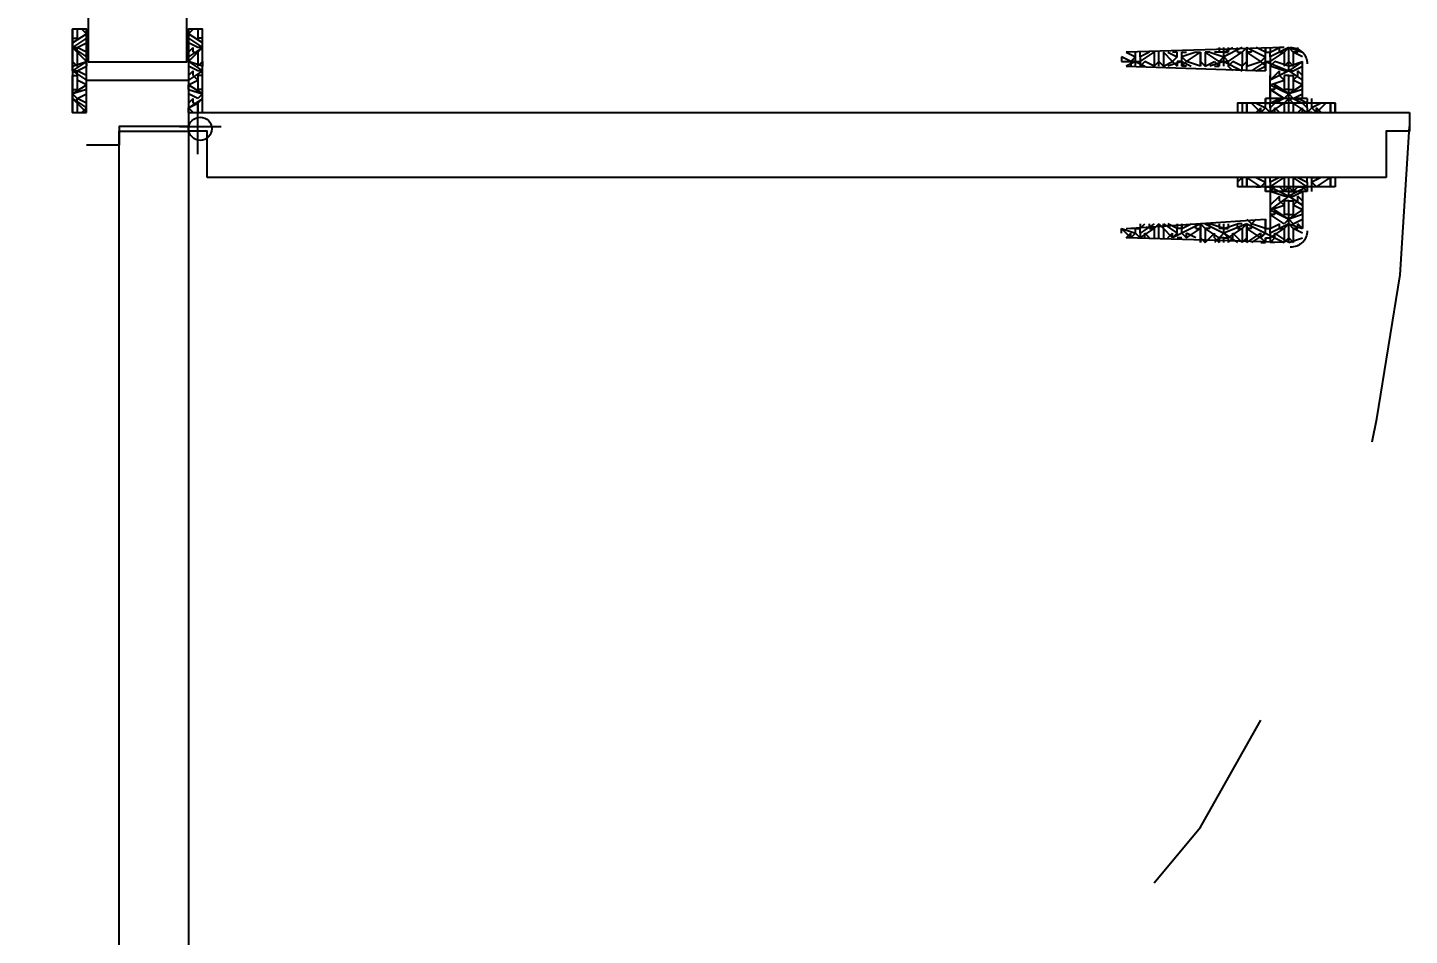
# Model space of a CAD drawing. Header units: centimetres. Extents: x -136 to 1955, y -1012 to 1233.
# Drawn here: x 1578.3 to 1662.3, y 433.7 to 488.8 of the extents above; entities that cross this region are included whole.
import ezdxf

# ---------------------------------------------------------------- set-up
doc = ezdxf.new("R2010")
doc.units = ezdxf.units.CM
for name, color, linetype in [('IC_DUVAR_60', 30, 'Continuous'), ('IC_KAPILAR', 7, 'Continuous'), ('OZEL_PANEL_OLCU_CM', 3, 'Continuous')]:
    doc.layers.add(name, color=color, linetype=linetype)
doc.styles.get("Standard").update_dxf_attribs({"font": 'Arial.ttf'})
doc.dimstyles.new('ISO-25', dxfattribs={"dimtxt": 2.5, "dimasz": 2.5, "dimexe": 1.25, "dimexo": 0.625, "dimtad": 1, "dimtxsty": 'Standard', "dimcen": 2.5, "dimadec": 0, "dimazin": 0, "dimtfac": 1, "dimtmove": 0, "dimatfit": 3, "dimfxl": 1, "dimarcsym": 0})

# ---------------------------------------------------------------- blocks, each defined once
blk = doc.blocks.new('kaynak-ic-kapi')
at = {"color": 133, "linetype": 'Continuous', "lineweight": 25, "true_color": 0x6ec1dd}
for p, q in [((54328.39, 7919.031), (54328.39, 7993.181)), ((54324.442, 7991.771), (54324.442, 7920.159)), ((54324.442, 7988.67), (54323.879, 7988.67)), ((54323.879, 7988.67), (54323.879, 7982.749)), ((54324.442, 7988.67), (54323.879, 7988.67)), ((54324.442, 7988.67), (54324.442, 7988.67)), ((54324.442, 7988.67), (54324.442, 7988.67)), ((54328.953, 7988.67), (54328.39, 7988.67)), ((54323.879, 7988.388), (54324.442, 7988.388)), ((54324.442, 7988.388), (54323.879, 7988.388)), ((54323.879, 7987.542), (54324.442, 7988.388)), ((54323.879, 7987.824), (54323.879, 7987.542)), ((54324.442, 7987.824), (54324.16, 7987.26)), ((54324.442, 7988.388), (54324.442, 7988.388)), ((54328.39, 7988.388), (54328.953, 7988.388)), ((54328.953, 7988.388), (54328.39, 7988.388)), ((54328.39, 7987.542), (54328.953, 7988.106)), ((54328.39, 7987.824), (54328.672, 7987.542)), ((54323.597, 7987.26), (54323.879, 7987.26)), ((54323.879, 7986.696), (54323.597, 7986.978)), ((54323.879, 7986.978), (54323.597, 7986.978)), ((54323.597, 7986.978), (54323.597, 7986.978)), ((54323.597, 7986.978), (54323.597, 7984.441)), ((54324.16, 7987.26), (54323.879, 7987.542)), ((54323.879, 7987.542), (54323.879, 7987.542)), ((54323.879, 7987.26), (54323.879, 7987.26)), ((54323.879, 7987.26), (54324.442, 7987.26)), ((54323.879, 7987.26), (54323.879, 7986.978)), ((54323.879, 7987.26), (54323.879, 7987.26)), ((54323.879, 7987.26), (54323.879, 7986.978)), ((54323.879, 7987.26), (54323.879, 7987.26)), ((54324.16, 7986.978), (54323.879, 7986.978)), ((54323.879, 7986.978), (54324.442, 7986.133)), ((54323.879, 7986.978), (54323.879, 7986.978)), ((54324.16, 7987.26), (54324.442, 7987.26)), ((54324.442, 7986.415), (54324.16, 7986.978)), ((54324.16, 7986.978), (54324.442, 7986.978)), ((54324.442, 7987.26), (54324.442, 7987.542)), ((54324.442, 7987.26), (54324.442, 7987.26)), ((54324.442, 7987.26), (54324.442, 7987.26)), ((54324.442, 7986.978), (54324.442, 7986.978)), ((54324.442, 7986.978), (54324.442, 7986.978)), ((54324.442, 7986.978), (54324.442, 7986.978)), ((54328.672, 7987.26), (54328.39, 7987.542)), ((54328.672, 7987.26), (54328.39, 7987.542)), ((54328.39, 7987.542), (54328.672, 7987.542)), ((54328.39, 7987.26), (54328.39, 7987.26)), ((54328.39, 7987.26), (54328.39, 7987.26)), ((54328.39, 7987.26), (54328.39, 7986.978)), ((54328.672, 7986.978), (54328.39, 7986.978)), ((54328.39, 7986.978), (54328.953, 7986.133)), ((54328.672, 7987.26), (54328.953, 7987.26)), ((54328.672, 7987.26), (54328.953, 7987.26)), ((54328.953, 7986.696), (54328.672, 7986.978)), ((54328.672, 7986.978), (54328.953, 7986.978)), ((54328.953, 7987.26), (54329.235, 7987.26)), ((54328.953, 7987.26), (54328.953, 7987.26)), ((54328.953, 7987.26), (54328.953, 7986.978)), ((54328.953, 7987.26), (54328.953, 7987.26)), ((54328.953, 7986.978), (54328.953, 7986.978)), ((54329.235, 7986.978), (54328.953, 7986.978)), ((54328.953, 7986.978), (54329.235, 7986.415)), ((54328.953, 7986.978), (54328.953, 7986.978)), ((54329.235, 7986.978), (54329.235, 7984.441)), ((54320.495, 7985.851), (54320.777, 7986.696)), ((54320.777, 7985.851), (54320.495, 7986.133)), ((54321.341, 7986.133), (54320.495, 7986.133)), ((54321.059, 7986.696), (54321.341, 7986.133)), ((54321.623, 7985.851), (54321.341, 7986.696)), ((54321.341, 7986.696), (54321.623, 7986.415)), ((54323.597, 7986.696), (54321.341, 7986.696)), ((54321.341, 7986.415), (54321.341, 7986.133)), ((54321.341, 7986.415), (54321.623, 7986.415)), ((54321.623, 7985.851), (54321.341, 7986.133)), ((54321.623, 7986.133), (54321.905, 7986.696)), ((54321.905, 7985.851), (54321.623, 7986.133)), ((54322.187, 7986.696), (54321.905, 7985.851)), ((54321.905, 7985.851), (54322.469, 7986.696)), ((54322.187, 7986.696), (54322.187, 7986.696)), ((54322.187, 7986.696), (54322.469, 7986.696)), ((54322.187, 7985.851), (54322.187, 7986.133)), ((54323.033, 7986.133), (54322.187, 7986.133)), ((54322.469, 7986.696), (54322.751, 7986.133)), ((54323.033, 7986.415), (54322.751, 7986.133)), ((54323.033, 7986.696), (54323.315, 7986.415)), ((54323.033, 7986.415), (54323.315, 7986.415)), ((54323.033, 7985.851), (54323.033, 7986.133)), ((54323.315, 7986.133), (54323.597, 7986.696)), ((54323.315, 7985.851), (54323.315, 7986.133)), ((54323.879, 7985.851), (54323.597, 7986.133)), ((54323.879, 7986.133), (54323.597, 7986.133)), ((54323.879, 7986.696), (54323.879, 7986.696)), ((54323.879, 7986.415), (54323.879, 7986.696)), ((54324.442, 7986.133), (54323.879, 7986.133)), ((54324.442, 7986.133), (54324.442, 7986.133)), ((54328.39, 7986.696), (54328.672, 7986.696)), ((54328.39, 7986.415), (54328.672, 7986.696)), ((54328.953, 7986.133), (54328.39, 7986.133)), ((54328.953, 7986.415), (54328.953, 7986.133)), ((54328.953, 7986.415), (54329.235, 7986.415)), ((54329.235, 7985.851), (54328.953, 7986.133)), ((54328.953, 7986.133), (54328.953, 7986.133)), ((54328.953, 7986.133), (54328.953, 7986.133)), ((54329.235, 7986.133), (54329.517, 7986.696)), ((54329.235, 7986.696), (54331.491, 7986.696)), ((54329.235, 7986.415), (54329.235, 7986.415)), ((54329.517, 7985.851), (54329.235, 7986.133)), ((54329.799, 7986.696), (54329.517, 7985.851)), ((54329.517, 7985.851), (54330.081, 7986.696)), ((54329.799, 7986.696), (54329.799, 7986.696)), ((54329.799, 7986.696), (54330.081, 7986.696)), ((54329.799, 7985.851), (54329.799, 7986.133)), ((54330.645, 7986.133), (54329.799, 7986.133)), ((54330.081, 7986.696), (54330.363, 7986.133)), ((54330.645, 7986.415), (54330.363, 7986.133)), ((54330.645, 7986.696), (54330.927, 7986.415)), ((54330.645, 7986.415), (54330.927, 7986.415)), ((54330.645, 7985.851), (54330.645, 7986.133)), ((54330.927, 7986.133), (54331.209, 7986.696)), ((54330.927, 7985.851), (54330.927, 7986.133)), ((54331.209, 7985.851), (54331.491, 7986.696)), ((54331.491, 7985.851), (54331.209, 7986.133)), ((54332.055, 7986.133), (54331.209, 7986.133)), ((54331.491, 7986.696), (54331.491, 7986.696)), ((54331.491, 7986.696), (54331.491, 7986.696)), ((54331.773, 7986.696), (54332.055, 7986.133)), ((54332.337, 7985.851), (54332.055, 7986.696)), ((54332.055, 7986.415), (54332.055, 7986.133)), ((54332.055, 7986.415), (54332.337, 7986.415)), ((54332.337, 7985.851), (54332.055, 7986.133)), ((54320.495, 7985.851), (54320.495, 7985.851)), ((54320.495, 7985.851), (54320.495, 7985.851)), ((54320.777, 7985.851), (54320.495, 7985.569)), ((54320.495, 7985.851), (54321.059, 7985.005)), ((54321.341, 7985.569), (54320.495, 7985.569)), ((54320.495, 7985.569), (54320.777, 7975.983)), ((54320.777, 7984.723), (54321.341, 7985.569)), ((54321.623, 7985.851), (54321.059, 7984.723)), ((54321.623, 7985.851), (54321.341, 7985.569)), ((54321.341, 7985.287), (54321.341, 7985.569)), ((54321.341, 7985.287), (54321.623, 7985.287)), ((54321.341, 7984.723), (54321.623, 7985.287)), ((54321.905, 7985.851), (54321.623, 7985.569)), ((54321.623, 7985.569), (54322.187, 7984.723)), ((54322.469, 7984.723), (54321.905, 7985.851)), ((54321.905, 7985.851), (54321.905, 7985.851)), ((54321.905, 7985.851), (54321.905, 7985.851)), ((54321.905, 7985.851), (54322.469, 7985.005)), ((54322.187, 7985.851), (54322.187, 7985.569)), ((54323.033, 7985.569), (54322.187, 7985.569)), ((54322.469, 7984.723), (54322.751, 7985.569)), ((54323.033, 7985.287), (54322.751, 7985.569)), ((54322.751, 7984.723), (54323.315, 7985.287)), ((54323.033, 7985.851), (54323.033, 7985.569)), ((54323.033, 7985.287), (54323.315, 7985.287)), ((54323.315, 7985.851), (54323.597, 7985.851)), ((54323.315, 7985.851), (54323.597, 7985.851)), ((54323.315, 7985.851), (54323.315, 7985.569)), ((54323.315, 7985.851), (54323.597, 7985.851)), ((54323.315, 7985.569), (54323.597, 7984.723)), ((54323.597, 7985.851), (54323.879, 7985.851)), ((54323.879, 7985.851), (54323.597, 7985.569)), ((54323.597, 7985.851), (54323.597, 7985.569)), ((54323.879, 7985.569), (54323.597, 7985.569)), ((54323.597, 7985.569), (54323.879, 7985.287)), ((54323.879, 7985.851), (54324.442, 7985.851)), ((54324.442, 7985.569), (54323.879, 7985.569)), ((54323.879, 7984.723), (54324.442, 7985.569)), ((54323.879, 7985.287), (54323.879, 7985.005)), ((54324.442, 7985.287), (54324.16, 7984.723)), ((54324.442, 7985.569), (54324.442, 7985.569)), ((54328.39, 7985.851), (54328.953, 7985.851)), ((54328.953, 7985.569), (54328.39, 7985.569)), ((54328.39, 7984.723), (54328.953, 7985.569)), ((54328.39, 7985.287), (54328.672, 7985.005)), ((54328.953, 7985.851), (54329.235, 7985.851)), ((54329.235, 7985.851), (54328.953, 7985.569)), ((54329.235, 7985.569), (54328.953, 7985.005)), ((54328.953, 7985.287), (54328.953, 7985.569)), ((54328.953, 7985.569), (54328.953, 7985.569)), ((54328.953, 7985.569), (54328.953, 7985.569)), ((54328.953, 7985.287), (54329.235, 7985.287)), ((54328.953, 7984.723), (54329.235, 7985.287)), ((54329.235, 7985.851), (54330.645, 7985.851)), ((54329.235, 7985.851), (54329.235, 7985.569)), ((54329.235, 7985.851), (54329.235, 7985.851)), ((54329.517, 7985.851), (54329.235, 7985.569)), ((54329.235, 7985.569), (54329.799, 7984.723)), ((54329.235, 7985.287), (54329.235, 7985.287)), ((54329.235, 7985.287), (54329.235, 7985.287)), ((54330.081, 7984.723), (54329.517, 7985.851)), ((54329.517, 7985.851), (54329.517, 7985.851)), ((54329.517, 7985.851), (54329.517, 7985.851)), ((54329.517, 7985.851), (54330.081, 7985.005)), ((54329.799, 7985.851), (54329.799, 7985.569)), ((54330.645, 7985.569), (54329.799, 7985.569)), ((54330.081, 7984.723), (54330.363, 7985.569)), ((54330.645, 7985.287), (54330.363, 7985.569)), ((54330.363, 7984.723), (54330.927, 7985.287)), ((54330.645, 7985.851), (54330.645, 7985.569)), ((54330.645, 7985.287), (54330.927, 7985.287)), ((54330.927, 7985.851), (54332.337, 7985.851)), ((54330.927, 7985.851), (54331.209, 7985.851)), ((54330.927, 7985.851), (54330.927, 7985.569)), ((54330.927, 7985.851), (54331.209, 7985.851)), ((54330.927, 7985.569), (54331.209, 7984.723)), ((54331.491, 7985.851), (54331.209, 7985.569)), ((54331.209, 7985.851), (54331.491, 7985.005)), ((54332.055, 7985.569), (54331.209, 7985.569)), ((54331.491, 7984.723), (54332.055, 7985.569)), ((54332.337, 7985.851), (54331.773, 7984.723)), ((54332.337, 7985.851), (54332.055, 7985.569)), ((54332.055, 7985.287), (54332.055, 7985.569)), ((54332.337, 7985.569), (54332.055, 7975.983)), ((54332.055, 7985.287), (54332.337, 7985.287)), ((54332.055, 7984.723), (54332.337, 7985.287)), ((54332.337, 7985.569), (54332.337, 7985.569)), ((54332.337, 7985.569), (54332.337, 7985.287)), ((54320.777, 7985.005), (54320.495, 7984.723)), ((54320.495, 7985.005), (54320.495, 7984.723)), ((54320.777, 7984.723), (54320.495, 7984.723)), ((54320.495, 7984.441), (54320.777, 7984.441)), ((54321.059, 7984.441), (54320.495, 7983.595)), ((54320.777, 7984.159), (54320.495, 7984.441)), ((54320.777, 7984.441), (54320.495, 7984.441)), ((54320.495, 7984.159), (54320.495, 7984.441)), ((54320.777, 7985.005), (54321.059, 7985.005)), ((54320.777, 7984.441), (54320.777, 7984.723)), ((54321.059, 7984.723), (54320.777, 7984.723)), ((54320.777, 7984.441), (54320.777, 7984.441)), ((54321.059, 7984.441), (54320.777, 7984.159)), ((54321.059, 7984.723), (54321.341, 7984.723)), ((54321.059, 7984.441), (54321.905, 7984.441)), ((54321.059, 7984.441), (54321.341, 7984.441)), ((54321.341, 7984.441), (54321.341, 7984.723)), ((54322.187, 7984.723), (54321.341, 7984.723)), ((54321.341, 7984.441), (54321.341, 7984.441)), ((54321.905, 7984.441), (54321.341, 7984.441)), ((54321.341, 7984.441), (54321.623, 7983.595)), ((54321.341, 7975.983), (54321.905, 7984.441)), ((54323.597, 7984.723), (54321.905, 7984.723)), ((54321.905, 7984.441), (54321.905, 7984.441)), ((54322.187, 7985.005), (54322.187, 7984.723)), ((54322.187, 7985.005), (54322.469, 7985.005)), ((54322.187, 7984.723), (54322.187, 7984.723)), ((54322.469, 7984.723), (54322.469, 7984.723)), ((54322.751, 7984.723), (54322.751, 7984.723)), ((54323.597, 7984.723), (54322.751, 7984.723)), ((54323.879, 7985.005), (54323.597, 7984.723)), ((54323.879, 7984.723), (54323.597, 7984.723)), ((54323.597, 7984.723), (54323.597, 7984.723)), ((54323.597, 7984.441), (54323.879, 7984.441)), ((54323.879, 7984.441), (54323.597, 7984.441)), ((54323.879, 7985.005), (54323.879, 7985.005)), ((54323.879, 7984.441), (54323.879, 7984.723)), ((54323.879, 7984.441), (54323.879, 7984.723)), ((54324.16, 7984.723), (54323.879, 7984.723)), ((54323.879, 7984.441), (54324.442, 7984.441)), ((54323.879, 7984.441), (54323.879, 7984.441)), ((54323.879, 7984.441), (54323.879, 7984.159)), ((54323.879, 7984.441), (54323.879, 7984.441)), ((54324.16, 7984.441), (54323.879, 7984.159)), ((54323.879, 7984.441), (54323.879, 7984.441)), ((54324.16, 7984.723), (54324.442, 7984.723)), ((54324.442, 7983.877), (54324.16, 7984.441)), ((54324.16, 7984.441), (54324.442, 7984.441)), ((54324.442, 7984.723), (54324.442, 7984.723)), ((54324.442, 7984.723), (54324.442, 7984.723)), ((54324.442, 7984.723), (54324.442, 7984.723)), ((54324.442, 7984.441), (54324.442, 7984.441)), ((54324.442, 7984.441), (54324.442, 7984.441)), ((54324.442, 7984.441), (54324.442, 7984.441)), ((54328.39, 7985.005), (54328.672, 7985.005)), ((54328.39, 7984.441), (54328.39, 7984.723)), ((54328.672, 7984.723), (54328.39, 7984.723)), ((54328.39, 7984.441), (54328.39, 7984.441)), ((54328.672, 7984.441), (54328.39, 7984.159)), ((54328.39, 7984.441), (54328.39, 7984.441)), ((54328.672, 7984.441), (54328.39, 7984.159)), ((54328.953, 7985.005), (54328.672, 7984.723)), ((54328.672, 7984.723), (54328.953, 7984.723)), ((54328.672, 7984.441), (54328.953, 7984.441)), ((54328.672, 7984.441), (54328.953, 7984.441)), ((54328.953, 7984.723), (54328.953, 7984.723)), ((54328.953, 7984.441), (54328.953, 7984.723)), ((54329.235, 7984.723), (54328.953, 7984.723)), ((54328.953, 7984.441), (54329.235, 7984.441)), ((54328.953, 7984.441), (54328.953, 7984.441)), ((54328.953, 7984.441), (54328.953, 7984.441)), ((54329.235, 7984.441), (54328.953, 7984.441)), ((54328.953, 7984.441), (54328.953, 7984.159)), ((54328.953, 7984.441), (54328.953, 7984.441)), ((54329.799, 7984.723), (54329.235, 7984.723)), ((54329.235, 7984.723), (54330.645, 7984.723)), ((54329.799, 7985.005), (54329.799, 7984.723)), ((54329.799, 7985.005), (54330.081, 7985.005)), ((54329.799, 7984.723), (54329.799, 7984.723)), ((54330.081, 7984.723), (54330.081, 7984.723)), ((54330.363, 7984.723), (54330.363, 7984.723)), ((54331.491, 7984.723), (54330.363, 7984.723)), ((54330.645, 7984.441), (54330.645, 7984.441)), ((54331.491, 7984.441), (54330.927, 7983.595)), ((54331.491, 7984.441), (54330.927, 7984.441)), ((54330.927, 7983.877), (54331.209, 7984.441)), ((54331.209, 7975.983), (54330.927, 7984.441)), ((54331.491, 7985.005), (54331.209, 7984.723)), ((54331.491, 7984.159), (54331.209, 7984.441)), ((54331.491, 7985.005), (54331.491, 7985.005)), ((54331.491, 7984.441), (54331.491, 7984.723)), ((54331.773, 7984.723), (54331.491, 7984.723)), ((54331.491, 7984.441), (54331.491, 7984.441)), ((54331.773, 7984.441), (54331.491, 7984.159)), ((54331.773, 7984.723), (54332.055, 7984.723)), ((54332.337, 7983.313), (54331.773, 7984.441)), ((54331.773, 7984.441), (54332.055, 7984.441)), ((54332.055, 7984.441), (54332.055, 7984.723)), ((54332.337, 7984.723), (54332.055, 7984.723)), ((54332.055, 7984.441), (54332.055, 7984.441)), ((54332.337, 7984.441), (54332.055, 7984.441)), ((54332.055, 7984.441), (54332.337, 7983.877)), ((54320.495, 7983.313), (54321.059, 7984.159)), ((54320.777, 7984.159), (54321.059, 7984.159)), ((54320.777, 7984.159), (54321.341, 7983.313)), ((54321.341, 7983.595), (54321.341, 7983.313)), ((54321.341, 7983.595), (54321.623, 7983.595)), ((54321.623, 7983.595), (54321.905, 7983.877)), ((54321.905, 7983.313), (54321.623, 7983.595)), ((54323.879, 7984.159), (54323.879, 7984.159)), ((54323.879, 7983.877), (54323.879, 7984.159)), ((54323.879, 7984.159), (54324.442, 7983.313)), ((54323.879, 7984.159), (54323.879, 7984.159)), ((54328.39, 7984.159), (54328.672, 7984.159)), ((54328.39, 7983.877), (54328.672, 7984.159)), ((54328.39, 7984.159), (54328.953, 7983.595)), ((54328.953, 7984.159), (54328.953, 7984.159)), ((54331.209, 7983.313), (54331.491, 7984.159)), ((54331.491, 7984.159), (54331.491, 7984.159)), ((54331.491, 7984.159), (54332.055, 7983.313)), ((54332.055, 7983.595), (54332.055, 7983.313)), ((54332.055, 7983.595), (54332.337, 7983.595)), ((54320.495, 7983.313), (54321.623, 7983.313)), ((54320.495, 7983.313), (54320.495, 7983.313)), ((54320.777, 7983.313), (54320.495, 7983.313)), ((54320.777, 7983.313), (54320.495, 7983.031)), ((54321.341, 7983.313), (54320.495, 7983.313)), ((54320.495, 7983.031), (54320.495, 7983.031)), ((54321.341, 7983.031), (54320.495, 7983.031)), ((54320.495, 7983.031), (54321.059, 7982.467)), ((54320.777, 7982.185), (54321.341, 7983.031)), ((54321.623, 7983.313), (54321.341, 7983.313)), ((54321.623, 7983.313), (54321.341, 7983.031)), ((54321.341, 7982.749), (54321.341, 7983.031)), ((54321.341, 7982.749), (54321.623, 7982.749)), ((54321.341, 7981.903), (54321.623, 7982.749)), ((54321.623, 7983.031), (54321.623, 7982.749)), ((54321.623, 7982.749), (54321.623, 7982.749)), ((54323.879, 7983.313), (54324.442, 7983.313)), ((54324.442, 7983.313), (54323.879, 7983.313)), ((54324.442, 7983.031), (54323.879, 7983.031)), ((54324.442, 7982.749), (54323.879, 7982.749)), ((54324.16, 7982.749), (54324.442, 7983.031)), ((54324.442, 7983.313), (54324.442, 7983.313)), ((54324.442, 7983.031), (54324.442, 7983.031)), ((54328.39, 7983.313), (54328.953, 7983.313)), ((54328.953, 7983.313), (54328.39, 7983.313)), ((54328.953, 7983.031), (54328.39, 7983.031)), ((54328.953, 7982.749), (54328.953, 7982.749)), ((54330.927, 7983.313), (54332.337, 7983.313)), ((54330.927, 7983.313), (54331.209, 7983.313)), ((54331.491, 7981.903), (54330.927, 7983.031)), ((54330.927, 7983.031), (54331.209, 7983.031)), ((54331.491, 7983.313), (54331.209, 7983.313)), ((54331.491, 7983.313), (54331.209, 7983.031)), ((54332.055, 7983.313), (54331.209, 7983.313)), ((54332.055, 7983.031), (54331.209, 7983.031)), ((54331.209, 7983.031), (54331.491, 7982.467)), ((54331.491, 7982.185), (54332.055, 7983.031)), ((54332.337, 7983.031), (54331.773, 7981.903)), ((54332.337, 7983.313), (54332.055, 7983.313)), ((54332.337, 7983.313), (54332.055, 7983.031)), ((54332.055, 7982.749), (54332.055, 7983.031)), ((54332.055, 7982.749), (54332.337, 7982.749)), ((54320.777, 7982.467), (54320.495, 7982.185)), ((54320.777, 7982.185), (54320.495, 7982.185)), ((54320.495, 7982.185), (54320.495, 7982.185)), ((54320.495, 7981.903), (54320.777, 7981.903)), ((54320.777, 7982.467), (54321.059, 7982.467)), ((54320.777, 7981.903), (54320.777, 7982.185)), ((54321.059, 7981.903), (54320.777, 7982.185)), ((54320.777, 7981.903), (54320.777, 7981.622)), ((54321.059, 7981.903), (54320.777, 7981.622)), ((54321.059, 7981.903), (54321.623, 7981.903)), ((54321.059, 7981.903), (54321.341, 7981.903)), ((54321.059, 7981.903), (54321.341, 7981.903)), ((54321.341, 7981.903), (54321.341, 7982.185)), ((54321.623, 7982.185), (54321.341, 7982.185)), ((54321.341, 7981.903), (54321.341, 7981.622)), ((54321.341, 7981.903), (54321.623, 7981.058)), ((54330.927, 7982.467), (54331.209, 7982.185)), ((54331.491, 7982.467), (54331.209, 7982.185)), ((54331.491, 7982.185), (54331.209, 7982.185)), ((54331.491, 7981.903), (54331.209, 7981.058)), ((54331.491, 7982.467), (54331.491, 7982.467)), ((54331.491, 7981.903), (54331.491, 7982.185)), ((54331.773, 7981.903), (54331.491, 7982.185)), ((54331.491, 7981.903), (54331.491, 7981.622)), ((54331.773, 7981.903), (54331.491, 7981.622)), ((54332.055, 7981.058), (54331.773, 7981.903)), ((54331.773, 7981.903), (54332.055, 7981.903)), ((54331.773, 7981.903), (54332.055, 7981.903)), ((54332.055, 7981.903), (54332.337, 7982.467)), ((54332.055, 7981.903), (54332.055, 7982.185)), ((54332.337, 7982.185), (54332.055, 7982.185)), ((54332.055, 7981.903), (54332.055, 7981.622)), ((54332.055, 7981.903), (54332.055, 7981.34)), ((54320.777, 7981.34), (54320.495, 7981.622)), ((54320.777, 7981.622), (54320.495, 7981.622)), ((54320.495, 7981.622), (54320.495, 7981.622)), ((54320.495, 7980.776), (54321.059, 7981.34)), ((54320.777, 7981.622), (54321.341, 7980.776)), ((54320.777, 7981.34), (54321.059, 7981.34)), ((54321.623, 7981.622), (54321.341, 7981.622)), ((54321.341, 7981.058), (54321.341, 7980.776)), ((54321.341, 7981.058), (54321.623, 7981.058)), ((54321.623, 7980.776), (54321.623, 7981.058)), ((54331.491, 7981.34), (54331.209, 7981.622)), ((54331.491, 7981.622), (54331.209, 7981.622)), ((54331.209, 7981.34), (54331.209, 7981.622)), ((54331.209, 7980.776), (54331.491, 7981.34)), ((54331.491, 7981.622), (54332.055, 7980.776)), ((54331.491, 7981.34), (54331.491, 7981.34)), ((54332.337, 7981.622), (54332.055, 7981.622)), ((54332.055, 7981.058), (54332.055, 7980.776)), ((54332.055, 7981.058), (54332.055, 7981.058)), ((54320.777, 7980.494), (54320.495, 7980.776)), ((54321.341, 7980.776), (54320.495, 7980.776)), ((54320.495, 7980.494), (54321.623, 7980.494)), ((54320.777, 7980.494), (54320.495, 7980.494)), ((54321.341, 7980.494), (54320.495, 7980.494)), ((54320.777, 7979.648), (54321.341, 7980.494)), ((54320.777, 7980.212), (54321.059, 7979.648)), ((54321.623, 7980.494), (54321.341, 7980.776)), ((54321.623, 7980.494), (54321.341, 7980.494)), ((54321.341, 7980.212), (54321.341, 7980.494)), ((54321.341, 7980.212), (54321.623, 7980.212)), ((54321.623, 7980.776), (54321.623, 7980.776)), ((54331.209, 7980.776), (54331.209, 7980.776)), ((54331.491, 7980.494), (54331.209, 7980.776)), ((54332.055, 7980.776), (54331.209, 7980.776)), ((54331.209, 7980.494), (54332.055, 7980.494)), ((54331.209, 7980.494), (54331.209, 7980.494)), ((54331.491, 7980.494), (54331.209, 7980.494)), ((54332.055, 7980.494), (54331.209, 7980.494)), ((54331.209, 7980.494), (54331.491, 7979.648)), ((54331.491, 7979.648), (54332.055, 7980.494)), ((54332.055, 7980.212), (54331.773, 7979.366)), ((54332.055, 7980.776), (54332.055, 7980.776)), ((54332.055, 7980.494), (54332.055, 7980.494)), ((54332.055, 7980.212), (54332.055, 7980.494)), ((54332.055, 7980.212), (54332.055, 7980.212)), ((54321.059, 7979.366), (54320.777, 7979.648)), ((54321.059, 7979.366), (54320.777, 7979.648)), ((54320.777, 7979.648), (54320.777, 7979.648)), ((54320.777, 7979.648), (54321.059, 7979.648)), ((54320.777, 7979.366), (54320.777, 7979.366)), ((54320.777, 7979.366), (54320.777, 7979.366)), ((54320.777, 7979.366), (54320.777, 7979.084)), ((54320.777, 7979.366), (54320.777, 7979.366)), ((54321.059, 7979.366), (54321.623, 7979.366)), ((54321.059, 7979.366), (54321.341, 7979.366)), ((54321.341, 7979.366), (54321.623, 7979.93)), ((54321.341, 7979.366), (54321.341, 7979.366)), ((54321.341, 7979.366), (54321.341, 7979.084)), ((54321.623, 7979.366), (54321.341, 7979.366)), ((54331.491, 7979.366), (54331.209, 7979.93)), ((54331.491, 7979.648), (54331.209, 7979.366)), ((54331.209, 7979.648), (54331.209, 7979.366)), ((54331.491, 7979.366), (54331.209, 7978.52)), ((54331.491, 7979.366), (54331.209, 7979.366)), ((54331.773, 7979.366), (54331.491, 7979.648)), ((54331.491, 7979.648), (54331.491, 7979.648)), ((54331.491, 7979.366), (54331.491, 7979.366)), ((54331.491, 7979.366), (54331.491, 7979.084)), ((54331.773, 7979.366), (54332.055, 7979.366)), ((54332.055, 7979.366), (54332.055, 7979.648)), ((54332.055, 7979.366), (54332.055, 7979.366)), ((54332.055, 7979.366), (54332.055, 7979.366)), ((54321.059, 7979.084), (54320.777, 7978.802)), ((54320.777, 7979.084), (54320.777, 7979.084)), ((54320.777, 7978.802), (54321.059, 7978.802)), ((54320.777, 7978.52), (54321.059, 7978.802)), ((54320.777, 7978.802), (54321.341, 7978.238)), ((54321.623, 7978.238), (54321.059, 7979.084)), ((54321.059, 7979.084), (54321.341, 7979.084)), ((54321.623, 7979.084), (54321.341, 7979.084)), ((54321.341, 7979.084), (54321.623, 7978.52)), ((54331.491, 7978.802), (54331.209, 7979.084)), ((54331.491, 7979.084), (54331.209, 7979.084)), ((54331.209, 7979.084), (54331.209, 7979.084)), ((54331.209, 7978.238), (54331.491, 7978.802)), ((54331.773, 7979.084), (54331.491, 7978.802)), ((54331.491, 7978.802), (54331.491, 7978.802)), ((54331.491, 7978.802), (54332.055, 7978.238)), ((54332.055, 7978.52), (54331.773, 7979.084)), ((54331.773, 7979.084), (54332.055, 7979.084)), ((54332.055, 7979.084), (54332.055, 7979.084)), ((54332.055, 7979.084), (54332.055, 7979.084)), ((54332.055, 7979.084), (54332.055, 7978.802)), ((54321.341, 7978.238), (54320.777, 7978.238)), ((54320.777, 7977.956), (54321.623, 7977.956)), ((54321.341, 7977.674), (54320.777, 7977.674)), ((54320.777, 7976.829), (54321.341, 7977.674)), ((54321.623, 7977.674), (54321.059, 7976.829)), ((54321.623, 7977.956), (54321.341, 7978.238)), ((54321.341, 7978.238), (54321.341, 7978.238)), ((54321.341, 7978.238), (54321.623, 7978.238)), ((54321.623, 7977.956), (54321.341, 7977.674)), ((54321.341, 7977.392), (54321.341, 7977.674)), ((54331.491, 7977.956), (54331.209, 7978.238)), ((54332.055, 7978.238), (54331.209, 7978.238)), ((54331.209, 7977.956), (54332.055, 7977.956)), ((54331.491, 7977.956), (54331.209, 7977.674)), ((54332.055, 7977.674), (54331.209, 7977.674)), ((54331.209, 7977.674), (54331.491, 7977.111)), ((54331.491, 7976.829), (54332.055, 7977.674)), ((54332.055, 7978.238), (54332.055, 7978.238)), ((54332.055, 7977.674), (54332.055, 7977.674)), ((54320.777, 7977.392), (54321.059, 7977.111)), ((54320.777, 7977.111), (54321.059, 7977.111)), ((54321.059, 7976.829), (54320.777, 7976.829)), ((54321.059, 7976.829), (54321.341, 7976.829)), ((54321.341, 7977.392), (54321.623, 7977.392)), ((54321.341, 7976.829), (54321.623, 7977.111)), ((54321.341, 7976.547), (54321.341, 7976.829)), ((54321.623, 7976.829), (54321.341, 7976.829)), ((54331.491, 7976.547), (54331.209, 7977.111)), ((54331.491, 7977.111), (54331.209, 7976.829)), ((54331.491, 7976.829), (54331.209, 7976.829)), ((54331.491, 7977.111), (54331.491, 7977.111)), ((54331.491, 7976.547), (54331.491, 7976.829)), ((54331.773, 7976.829), (54331.491, 7976.829)), ((54332.055, 7977.392), (54331.773, 7976.829)), ((54331.773, 7976.829), (54332.055, 7976.829)), ((54332.055, 7976.829), (54332.055, 7976.829)), ((54320.777, 7976.547), (54320.777, 7976.547)), ((54321.059, 7976.547), (54320.777, 7976.265)), ((54320.777, 7976.547), (54320.777, 7976.547)), ((54320.777, 7976.547), (54320.777, 7976.547)), ((54321.059, 7976.547), (54320.777, 7976.265)), ((54320.777, 7976.265), (54321.059, 7976.265)), ((54320.777, 7975.983), (54321.059, 7976.265)), ((54320.777, 7976.265), (54321.341, 7975.701)), ((54321.059, 7976.547), (54321.341, 7976.547)), ((54321.059, 7976.547), (54321.341, 7976.547)), ((54321.059, 7975.983), (54321.059, 7975.983)), ((54321.341, 7976.547), (54321.341, 7976.265)), ((54321.341, 7976.547), (54321.341, 7976.265)), ((54321.341, 7976.265), (54321.341, 7976.265)), ((54321.341, 7975.983), (54321.341, 7975.983)), ((54331.491, 7976.547), (54331.209, 7975.983)), ((54331.491, 7976.265), (54331.209, 7976.265)), ((54331.491, 7976.265), (54331.209, 7976.265)), ((54331.491, 7976.547), (54331.491, 7976.265)), ((54331.773, 7976.547), (54331.491, 7976.265)), ((54331.491, 7976.265), (54331.491, 7976.265)), ((54331.491, 7975.701), (54331.491, 7976.265)), ((54331.491, 7976.265), (54331.773, 7975.701)), ((54331.491, 7975.983), (54331.491, 7975.983)), ((54332.055, 7975.983), (54331.773, 7976.547)), ((54331.773, 7976.547), (54332.055, 7976.547)), ((54331.773, 7975.983), (54331.773, 7975.983)), ((54332.055, 7976.547), (54332.055, 7976.547)), ((54321.059, 7975.701), (54321.341, 7975.701)), ((54331.773, 7975.701), (54331.491, 7975.701)), ((54327.544, 7918.467), (54327.544, 7921.004)), ((54329.235, 7919.877), (54328.672, 7919.031)), ((54329.235, 7919.877), (54328.953, 7919.595)), ((54329.235, 7919.877), (54329.235, 7919.877)), ((54329.235, 7919.877), (54329.235, 7919.877)), ((54329.517, 7919.877), (54329.235, 7919.595)), ((54329.799, 7919.031), (54329.517, 7919.877)), ((54329.517, 7919.877), (54329.517, 7919.877)), ((54329.517, 7919.877), (54330.081, 7919.031)), ((54329.799, 7919.877), (54329.799, 7919.877)), ((54329.799, 7919.877), (54329.799, 7919.595)), ((54330.927, 7919.877), (54330.363, 7919.031)), ((54330.645, 7919.877), (54330.645, 7919.877)), ((54330.645, 7919.877), (54330.645, 7919.595)), ((54331.491, 7919.031), (54330.927, 7919.877)), ((54330.927, 7919.877), (54330.927, 7919.595)), ((54330.927, 7919.877), (54331.209, 7919.877)), ((54331.491, 7919.877), (54331.209, 7919.877)), ((54331.491, 7919.877), (54331.209, 7919.595)), ((54331.209, 7919.877), (54331.491, 7919.031)), ((54332.337, 7919.877), (54331.773, 7919.031)), ((54332.337, 7919.877), (54332.055, 7919.595)), ((54332.901, 7919.031), (54332.337, 7919.877)), ((54332.337, 7919.877), (54332.337, 7919.877)), ((54332.337, 7919.877), (54332.337, 7919.595)), ((54332.337, 7919.877), (54332.619, 7919.877)), ((54332.619, 7919.877), (54333.183, 7919.031)), ((54332.901, 7919.877), (54332.901, 7919.877)), ((54332.901, 7919.877), (54332.901, 7919.595)), ((54327.544, 7919.031), (54253.394, 7919.031)), ((54325.852, 7919.595), (54328.953, 7919.595)), ((54327.262, 7914.802), (54327.262, 7919.031)), ((54328.953, 7919.595), (54328.39, 7919.595)), ((54328.39, 7919.313), (54328.672, 7919.031)), ((54328.39, 7919.031), (54328.672, 7919.031)), ((54328.672, 7919.031), (54328.953, 7919.595)), ((54328.953, 7919.313), (54328.953, 7919.595)), ((54328.953, 7919.313), (54329.235, 7919.313)), ((54328.953, 7919.031), (54329.235, 7919.313)), ((54329.235, 7919.595), (54329.517, 7919.031)), ((54330.645, 7919.595), (54329.799, 7919.595)), ((54329.799, 7919.031), (54329.799, 7919.031)), ((54329.799, 7919.031), (54330.081, 7919.031)), ((54330.081, 7919.031), (54330.363, 7919.595)), ((54330.645, 7919.313), (54330.363, 7919.595)), ((54330.363, 7912.828), (54330.363, 7919.031)), ((54330.645, 7919.313), (54330.927, 7919.313)), ((54330.645, 7919.031), (54330.927, 7919.313)), ((54330.927, 7919.595), (54331.209, 7919.031)), ((54332.055, 7919.595), (54331.209, 7919.595)), ((54331.491, 7919.031), (54331.209, 7919.031)), ((54331.491, 7919.031), (54332.055, 7919.595)), ((54331.491, 7919.031), (54331.491, 7919.031)), ((54332.055, 7919.313), (54332.055, 7919.595)), ((54332.055, 7919.313), (54332.337, 7919.313)), ((54332.055, 7919.031), (54332.337, 7919.313)), ((54332.337, 7919.595), (54332.619, 7919.031)), ((54333.464, 7919.595), (54332.901, 7919.595)), ((54332.901, 7919.031), (54332.901, 7919.031)), ((54332.901, 7919.031), (54333.183, 7919.031)), ((54333.183, 7919.031), (54333.464, 7919.313)), ((54333.464, 7919.031), (54333.464, 7919.031)), ((54253.394, 7914.802), (54327.262, 7914.802)), ((54326.416, 7914.802), (54326.416, 7912.828)), ((54328.39, 7912.828), (54328.672, 7912.828)), ((54328.39, 7912.546), (54328.672, 7912.828)), ((54328.39, 7912.828), (54328.953, 7912.264)), ((54328.953, 7912.264), (54328.39, 7912.264)), ((54329.235, 7911.982), (54328.672, 7912.828)), ((54328.953, 7912.828), (54329.235, 7912.264)), ((54329.235, 7911.982), (54328.953, 7912.264)), ((54328.953, 7912.264), (54328.953, 7912.264)), ((54328.953, 7912.264), (54329.235, 7912.264)), ((54329.235, 7912.264), (54329.517, 7912.828)), ((54329.517, 7911.982), (54329.235, 7912.264)), ((54329.799, 7912.828), (54329.517, 7911.982)), ((54329.517, 7911.982), (54330.081, 7912.828)), ((54329.799, 7912.828), (54329.799, 7912.828)), ((54329.799, 7912.828), (54330.081, 7912.828)), ((54329.799, 7911.982), (54329.799, 7912.264)), ((54330.645, 7912.264), (54329.799, 7912.264)), ((54330.081, 7912.828), (54330.363, 7912.264)), ((54330.927, 7911.982), (54330.363, 7912.828)), ((54330.645, 7912.264), (54330.363, 7912.264)), ((54330.645, 7912.828), (54330.927, 7912.264)), ((54330.645, 7911.982), (54330.645, 7912.264)), ((54330.645, 7912.264), (54330.927, 7912.264)), ((54331.491, 7912.828), (54330.927, 7911.982)), ((54330.927, 7912.264), (54331.209, 7912.828)), ((54330.927, 7911.982), (54330.927, 7912.264)), ((54331.491, 7912.828), (54331.209, 7912.828)), ((54331.209, 7911.982), (54331.491, 7912.828)), ((54331.491, 7911.982), (54331.209, 7912.264)), ((54332.055, 7912.264), (54331.209, 7912.264)), ((54331.491, 7912.828), (54331.491, 7912.828)), ((54331.491, 7912.828), (54332.055, 7912.264)), ((54332.337, 7911.982), (54331.773, 7912.828)), ((54332.055, 7912.828), (54332.337, 7912.264)), ((54332.055, 7912.264), (54332.055, 7912.264)), ((54332.055, 7912.264), (54332.337, 7912.264)), ((54332.337, 7912.264), (54332.619, 7912.828)), ((54332.337, 7911.982), (54332.337, 7912.264)), ((54332.619, 7911.982), (54333.183, 7912.828)), ((54332.901, 7912.828), (54332.901, 7912.828)), ((54332.901, 7912.828), (54333.183, 7912.828)), ((54332.901, 7911.982), (54332.901, 7912.264)), ((54333.464, 7912.264), (54332.901, 7912.264)), ((54333.183, 7912.828), (54333.464, 7912.546)), ((54333.464, 7912.828), (54333.464, 7912.828)), ((54329.235, 7911.982), (54329.235, 7911.982)), ((54329.235, 7911.982), (54329.235, 7911.982)), ((54329.517, 7911.982), (54329.517, 7911.982)), ((54329.799, 7911.982), (54329.799, 7911.982)), ((54330.645, 7911.982), (54330.645, 7911.982)), ((54330.927, 7911.982), (54331.209, 7911.982)), ((54331.491, 7911.982), (54331.491, 7911.982)), ((54332.337, 7911.982), (54332.619, 7911.982)), ((54332.901, 7911.982), (54332.901, 7911.982))]:
    blk.add_line(p, q, dxfattribs=at)
at = {"color": 7, "linetype": 'Continuous', "lineweight": 25}
for points in [[(54308.372, 7990.926), (54309.782, 7991.208), (54318.522, 7992.617), (54327.544, 7993.181)], [(54281.588, 7977.674), (54284.971, 7980.494), (54291.455, 7984.159)]]:
    blk.add_lwpolyline(points, dxfattribs=at)
at = {"color": 133, "linetype": 'Continuous', "lineweight": 25, "true_color": 0x6ec1dd}
for points in [[(54328.39, 7993.181), (54327.262, 7993.181), (54327.262, 7991.771), (54324.442, 7991.771)], [(54328.39, 7988.67), (54328.953, 7988.67), (54328.953, 7982.749), (54328.39, 7982.749)], [(54328.953, 7987.824), (54328.672, 7987.26), (54328.39, 7986.978)], [(54323.879, 7986.978), (54323.597, 7986.415), (54323.315, 7985.851), (54322.469, 7984.723)], [(54323.879, 7984.723), (54323.597, 7985.287), (54323.315, 7985.851), (54322.751, 7986.696)], [(54323.597, 7985.851), (54323.597, 7986.133), (54323.879, 7986.415)], [(54329.235, 7985.851), (54329.235, 7986.133), (54328.953, 7986.696)], [(54331.491, 7984.441), (54330.927, 7985.851), (54330.363, 7986.696)], [(54331.491, 7986.696), (54330.927, 7985.851), (54330.363, 7984.723)], [(54320.495, 7985.851), (54321.623, 7985.851), (54323.033, 7985.851)], [(54321.623, 7983.313), (54321.059, 7984.441), (54320.495, 7985.569)], [(54328.953, 7983.877), (54328.672, 7984.441), (54328.39, 7984.723)], [(54330.927, 7984.441), (54331.491, 7984.441), (54332.337, 7984.441)], [(54321.623, 7983.313), (54321.059, 7981.903), (54320.495, 7981.34)], [(54321.623, 7980.776), (54321.059, 7981.903), (54320.495, 7982.749)], [(54331.209, 7981.903), (54331.491, 7981.903), (54332.337, 7981.903)], [(54321.623, 7980.494), (54321.059, 7979.366), (54320.777, 7978.802)], [(54331.209, 7979.366), (54331.491, 7979.366), (54332.055, 7979.366)], [(54321.341, 7975.701), (54321.059, 7976.547), (54320.777, 7976.829)], [(54331.209, 7976.547), (54331.491, 7976.547), (54332.055, 7976.547)], [(54324.442, 7920.159), (54327.262, 7920.159), (54327.262, 7919.031)], [(54328.39, 7919.031), (54328.39, 7919.877), (54333.464, 7919.877), (54333.464, 7919.031), (54327.544, 7919.031)], [(54328.39, 7919.877), (54329.235, 7919.877), (54330.645, 7919.877)], [(54330.927, 7919.877), (54332.337, 7919.877), (54333.464, 7919.877)], [(54327.544, 7919.031), (54327.544, 7914.802), (54326.416, 7914.802)], [(54332.901, 7912.828), (54332.337, 7911.982), (54332.055, 7912.264)], [(54328.39, 7911.982), (54329.235, 7911.982), (54330.645, 7911.982)], [(54330.927, 7911.982), (54332.337, 7911.982), (54333.464, 7911.982)]]:
    blk.add_lwpolyline(points, dxfattribs=at)
blk.add_lwpolyline([(54328.39, 7912.828), (54333.464, 7912.828), (54333.464, 7911.982), (54328.39, 7911.982)], close=True, dxfattribs=at)
for points in [[(54321.2, 7986.978), (54320.931, 7986.978), (54320.673, 7986.868), (54320.487, 7986.673)], [(54332.063, 7986.673), (54331.877, 7986.868), (54331.619, 7986.978), (54331.35, 7986.978)], [(54320.487, 7986.673), (54320.3, 7986.479), (54320.202, 7986.216), (54320.214, 7985.947)], [(54332.336, 7985.947), (54332.348, 7986.216), (54332.25, 7986.479), (54332.063, 7986.673)], [(54327.403, 7920.441), (54327.014, 7920.441), (54326.698, 7920.125), (54326.698, 7919.736)], [(54328.108, 7919.736), (54328.108, 7920.125), (54327.792, 7920.441), (54327.403, 7920.441)], [(54326.698, 7919.736), (54326.698, 7919.346), (54327.014, 7919.031), (54327.403, 7919.031)], [(54327.403, 7919.031), (54327.792, 7919.031), (54328.108, 7919.346), (54328.108, 7919.736)]]:
    blk.add_open_spline(points, degree=3, dxfattribs=at)
blk = doc.blocks.new('KROKI_KAPILI_1225_60_SAG')
blk.add_lwpolyline([(0, 102.25), (6, 102.25), (6, 122.5), (0, 122.5)], close=True)
at = {"layer": 'IC_KAPILAR', "xscale": -1, "rotation": 270}
blk.add_blockref('kaynak-ic-kapi', (-7912.93, -54229.219), dxfattribs=at)
blk = doc.blocks.new('*D117')
at = {"layer": 'Defpoints', "color": 0, "transparency": 16777216}
for p in [(1537, 507), (1582, 507), (1582, 384.5)]:
    blk.add_point(p, dxfattribs=at)
at = {"layer": 'OZEL_PANEL_OLCU_CM', "color": 0, "lineweight": -2, "transparency": 16777216}
for p, q in [((1579, 507), (1532, 507)), ((1537, 388.5), (1537, 503)), ((1579, 384.5), (1532, 384.5))]:
    blk.add_line(p, q, dxfattribs=at)
at = {"layer": 'OZEL_PANEL_OLCU_CM', "color": 0, "transparency": 16777216}
for points in [[(1536.333, 503), (1537.667, 503), (1537, 507)], [(1536.333, 388.5), (1537.667, 388.5), (1537, 384.5)]]:
    blk.add_solid(points, dxfattribs=at)
at = {"layer": 'OZEL_PANEL_OLCU_CM', "color": 0, "transparency": 16777216, "insert": (1525.986, 445.75), "char_height": 15, "attachment_point": 5, "rotation": 90}
blk.add_mtext('122,5', dxfattribs=at)

msp = doc.modelspace()

# ---------------------------------------------------------------- block references
at = {"layer": 'IC_DUVAR_60'}
msp.add_blockref('KROKI_KAPILI_1225_60_SAG', (1582, 384.5), dxfattribs=at)

# ---------------------------------------------------------------- dimensions: what is measured, and where the dimension line sits
at = {"layer": 'OZEL_PANEL_OLCU_CM'}
dim = msp.add_linear_dim(base=(1537, 507), p1=(1582, 384.5), p2=(1582, 507), angle=90, dimstyle='ISO-25', override={"dimtxt": 15, "dimasz": 4, "dimexe": 5, "dimexo": 3, "dimgap": 2, "dimdec": 1, "dimtix": 1, "dimatfit": 1}, dxfattribs=at)
dim.commit()
dim.dimension.update_dxf_attribs({"geometry": '*D117', "text_midpoint": (1525.986, 445.75)})

doc.saveas('drawing.dxf')
